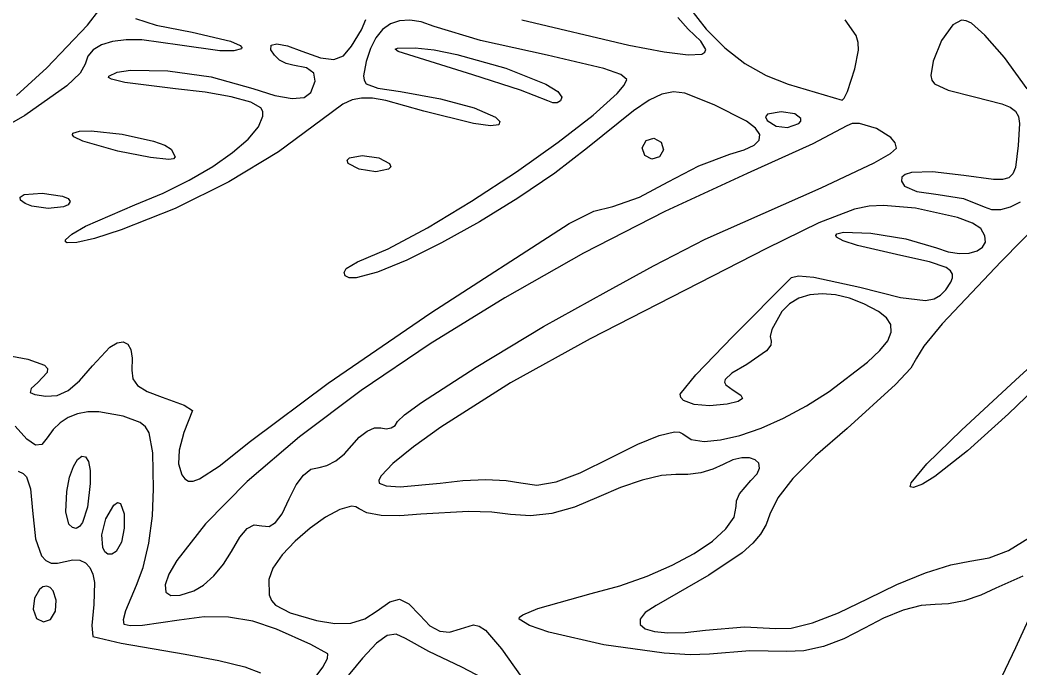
# Model space of a CAD drawing. Extents: x 9 to 1857, y 16 to 982.
# Drawn here: x 1350.3 to 1437.1, y 363.9 to 420.2 of the extents above; entities that cross this region are included whole.
import ezdxf

# ---------------------------------------------------------------- set-up
doc = ezdxf.new("R2010")
doc.units = 0

msp = doc.modelspace()

# ---------------------------------------------------------------- linework, layer by layer
at = {"layer": 'Layer 1'}
for p, q in [((1408.417665, 421.270268), (1409.88715, 419.411699)), ((1356.128325, 419.745783), (1357.221059, 421.139556)), ((1408.3062, 419.40175), (1407.410811, 420.421214)), ((1352.6204, 416.05954), (1356.128325, 419.745783)), ((1360.316938, 420.351301), (1362.114948, 419.771476)), ((1362.114948, 419.771476), (1365.2397, 419.16096)), ((1379.927788, 419.349425), (1380.3248, 420.2584)), ((1382.458688, 419.868113), (1381.774976, 419.377042)), ((1383.247263, 420.141579), (1382.458688, 419.868113)), ((1384.140305, 420.197237), (1383.247263, 420.141579)), ((1385.137416, 420.034879), (1384.140305, 420.197237)), ((1386.2382, 419.6543), (1385.137416, 420.034879)), ((1390.28095, 418.425604), (1386.2382, 419.6543)), ((1393.879, 420.22044), (1403.173402, 418.02312)), ((1422.896337, 418.861569), (1421.954702, 420.223604)), ((1431.3147, 419.79736), (1430.303588, 418.429006)), ((1432.062438, 420.17861), (1431.3147, 419.79736)), ((1432.462833, 420.137083), (1432.062438, 420.17861)), ((1432.91585, 419.918389), (1432.462833, 420.137083)), ((1434.084563, 418.882298), (1432.91585, 419.918389)), ((1365.2397, 419.16096), (1368.55305, 418.373251)), ((1379.0834, 417.93705), (1379.927788, 419.349425)), ((1381.196527, 418.668572), (1380.723735, 417.74291)), ((1381.774976, 419.377042), (1381.196527, 418.668572)), ((1409.426455, 418.36407), (1408.3062, 419.40175)), ((1409.88715, 419.411699), (1411.503148, 417.793454)), ((1423.083022, 418.238838), (1422.896337, 418.861569)), ((1435.7782, 416.93594), (1434.084563, 418.882298)), ((1357.354798, 418.039567), (1356.631163, 417.616543)), ((1358.312175, 418.325251), (1357.354798, 418.039567)), ((1359.487474, 418.470399), (1358.312175, 418.325251)), ((1360.864875, 418.471814), (1359.487474, 418.470399)), ((1364.1627, 418.03066), (1360.864875, 418.471814)), ((1367.633213, 417.54142), (1364.1627, 418.03066)), ((1368.55305, 418.373251), (1369.393734, 417.99513)), ((1369.393734, 417.99513), (1369.548875, 417.831095)), ((1369.548875, 417.831095), (1369.5039, 417.69178)), ((1372.0749, 417.62279), (1372.107466, 418.027802)), ((1372.107466, 418.027802), (1372.597475, 418.14123)), ((1372.597475, 418.14123), (1373.498672, 417.965158)), ((1373.498672, 417.965158), (1374.7648, 417.50167)), ((1378.370425, 417.106843), (1379.0834, 417.93705)), ((1396.0535, 417.1489), (1390.28095, 418.425604)), ((1403.173402, 418.02312), (1406.229797, 417.432205)), ((1409.846505, 417.644442), (1409.426455, 418.36407)), ((1411.503148, 417.793454), (1413.243556, 416.44044)), ((1423.11218, 417.582166), (1423.083022, 418.238838)), ((1430.303588, 418.429006), (1429.59, 416.61507)), ((1356.15709, 417.059375), (1355.9484, 416.37126)), ((1356.631163, 417.616543), (1356.15709, 417.059375)), ((1368.856158, 417.53109), (1367.633213, 417.54142)), ((1369.5039, 417.69178), (1368.856158, 417.53109)), ((1372.369653, 417.140586), (1372.0749, 417.62279)), ((1372.82785, 416.725336), (1372.369653, 417.140586)), ((1374.7648, 417.50167), (1376.391613, 416.907346)), ((1377.533325, 416.769673), (1378.370425, 417.106843)), ((1380.723735, 417.74291), (1380.357, 416.60026)), ((1382.87444, 417.6619), (1383.062587, 417.759441)), ((1383.137825, 417.476435), (1382.87444, 417.6619)), ((1383.062587, 417.759441), (1384.6153, 417.77432)), ((1389.5976, 415.4375), (1383.137825, 417.476435)), ((1384.6153, 417.77432), (1386.263164, 417.605531)), ((1384.6153, 417.77432), (1384.6153, 417.77432)), ((1386.263164, 417.605531), (1388.2338, 417.21792)), ((1388.2338, 417.21792), (1392.4655, 416.014348)), ((1400.978563, 415.990299), (1396.0535, 417.1489)), ((1406.229797, 417.432205), (1408.315738, 417.174676)), ((1408.315738, 417.174676), (1409.498786, 417.246699)), ((1409.498786, 417.246699), (1409.772839, 417.405095)), ((1409.772839, 417.405095), (1409.846505, 417.644442)), ((1422.7936, 415.9486), (1423.11218, 417.582166)), ((1437.75503, 414.214062), (1435.7782, 416.93594)), ((1349.972958, 413.650459), (1352.6204, 416.05954)), ((1355.9484, 416.37126), (1355.490625, 415.576069)), ((1373.386847, 416.421328), (1372.82785, 416.725336)), ((1373.984, 416.27285), (1373.386847, 416.421328)), ((1375.164034, 416.03658), (1373.984, 416.27285)), ((1376.391613, 416.907346), (1377.533325, 416.769673)), ((1380.357, 416.60026), (1380.116813, 415.368097)), ((1413.243556, 416.44044), (1415.086274, 415.377566)), ((1429.59, 416.61507), (1429.389123, 415.392339)), ((1355.490625, 415.576069), (1354.347784, 414.492991)), ((1357.972855, 415.199249), (1357.9814, 415.32682)), ((1358.22118, 415.059553), (1357.972855, 415.199249)), ((1357.9814, 415.32682), (1358.722389, 415.662162)), ((1358.722389, 415.662162), (1359.886047, 415.847908)), ((1359.886047, 415.847908), (1363.106475, 415.8024)), ((1363.106475, 415.8024), (1366.892891, 415.253867)), ((1366.892891, 415.253867), (1370.4955, 414.26588)), ((1375.805775, 415.583249), (1375.164034, 416.03658)), ((1375.927128, 414.885873), (1375.805775, 415.583249)), ((1380.116813, 415.368097), (1380.161763, 414.967853)), ((1393.76235, 414.113319), (1389.5976, 415.4375)), ((1392.4655, 416.014348), (1395.954625, 414.619828)), ((1402.459742, 415.456676), (1400.978563, 415.990299)), ((1402.9835, 415.04553), (1402.459742, 415.456676)), ((1415.086274, 415.377566), (1417.0092, 414.62974)), ((1422.153125, 413.978849), (1422.7936, 415.9486)), ((1429.389123, 415.392339), (1429.468481, 414.975795)), ((1354.347784, 414.492991), (1350.6968, 411.898735)), ((1359.393388, 414.761931), (1358.22118, 415.059553)), ((1363.7747, 414.22078), (1359.393388, 414.761931)), ((1375.546, 413.91747), (1375.927128, 414.885873)), ((1380.161763, 414.967853), (1380.360075, 414.673458)), ((1380.360075, 414.673458), (1381.346775, 414.288084)), ((1395.954625, 414.619828), (1396.997042, 413.993535)), ((1402.15863, 413.820543), (1402.751198, 414.53158)), ((1402.751198, 414.53158), (1402.9835, 415.04553)), ((1417.0092, 414.62974), (1417.0092, 414.6297)), ((1417.0092, 414.6297), (1421.6766, 413.22892)), ((1429.468481, 414.975795), (1429.718638, 414.64556)), ((1429.718638, 414.64556), (1430.884158, 414.113303)), ((1366.369477, 413.929609), (1363.7747, 414.22078)), ((1368.632538, 413.524338), (1366.369477, 413.929609)), ((1370.320555, 413.058604), (1368.632538, 413.524338)), ((1370.4955, 414.26588), (1372.424702, 413.659273)), ((1372.424702, 413.659273), (1373.920113, 413.398274)), ((1373.920113, 413.398274), (1374.965842, 413.483975)), ((1374.965842, 413.483975), (1375.546, 413.91747)), ((1381.346775, 414.288084), (1383.3369, 413.98372)), ((1383.3369, 413.98372), (1386.803566, 413.365289)), ((1396.131, 413.18384), (1393.76235, 414.113319)), ((1396.997042, 413.993535), (1397.3454, 413.49059)), ((1397.3454, 413.49059), (1397.210817, 413.170887)), ((1400.061059, 411.921514), (1402.15863, 413.820543)), ((1406.031525, 413.774453), (1404.917432, 413.240181)), ((1407.02604, 413.957736), (1406.031525, 413.774453)), ((1408.030075, 413.833964), (1407.02604, 413.957736)), ((1410.5831, 412.84098), (1408.030075, 413.833964)), ((1421.87605, 413.406788), (1422.153125, 413.978849)), ((1430.884158, 414.113303), (1433.1913, 413.53414)), ((1433.1913, 413.53414), (1435.558341, 412.933646)), ((1371.1902, 412.58605), (1370.320555, 413.058604)), ((1371.363967, 412.249929), (1371.1902, 412.58605)), ((1378.333209, 412.894636), (1376.5235, 411.54877)), ((1379.117866, 413.25859), (1378.333209, 412.894636)), ((1379.939725, 413.426265), (1379.117866, 413.25859)), ((1380.886787, 413.404942), (1379.939725, 413.426265)), ((1382.047053, 413.201901), (1380.886787, 413.404942)), ((1385.3592, 412.27979), (1382.047053, 413.201901)), ((1386.803566, 413.365289), (1389.7124, 412.565914)), ((1396.563877, 413.007446), (1396.131, 413.18384)), ((1396.937062, 413.006484), (1396.563877, 413.007446)), ((1397.210817, 413.170887), (1396.937062, 413.006484)), ((1404.917432, 413.240181), (1403.554663, 412.31099)), ((1413.385556, 411.404029), (1410.5831, 412.84098)), ((1421.6766, 413.22892), (1421.87605, 413.406788)), ((1435.558341, 412.933646), (1436.276054, 412.642697)), ((1436.276054, 412.642697), (1436.7425, 412.291675)), ((1350.6968, 411.898735), (1346.375241, 409.459609)), ((1370.996716, 410.931908), (1371.38403, 411.857866)), ((1371.38403, 411.857866), (1371.363967, 412.249929)), ((1389.6752, 411.207208), (1385.3592, 412.27979)), ((1389.7124, 412.565914), (1391.567709, 411.753322)), ((1391.567709, 411.753322), (1391.945388, 411.394484)), ((1397.027521, 409.577051), (1400.061059, 411.921514)), ((1403.554663, 412.31099), (1399.5667, 409.09212)), ((1415.20795, 412.02675), (1415.043878, 411.789803)), ((1415.043878, 411.789803), (1415.1808, 411.47354)), ((1416.3808, 412.22632), (1415.20795, 412.02675)), ((1417.567288, 412.051324), (1416.3808, 412.22632)), ((1418.1081, 411.648805), (1417.567288, 412.051324)), ((1436.7425, 412.291675), (1437.002134, 411.830878)), ((1437.002134, 411.830878), (1437.099409, 411.210602)), ((1370.0956, 409.860157), (1370.996716, 410.931908)), ((1376.5235, 411.54877), (1372.739128, 408.75931)), ((1391.146059, 411.011713), (1389.6752, 411.207208)), ((1391.8738, 411.09524), (1391.146059, 411.011713)), ((1391.945388, 411.394484), (1391.8738, 411.09524)), ((1414.163384, 410.799239), (1413.385556, 411.404029)), ((1415.1808, 411.47354), (1415.958375, 410.987325)), ((1415.958375, 410.987325), (1416.95, 410.878)), ((1416.95, 410.878), (1417.927563, 411.197963)), ((1416.95, 410.878), (1416.95, 410.878)), ((1417.927563, 411.197963), (1418.11273, 411.418224)), ((1418.11273, 411.418224), (1418.1081, 411.648805)), ((1422.0883, 410.9998), (1419.1364, 409.438143)), ((1422.560049, 411.1987), (1422.0883, 410.9998)), ((1423.193134, 411.20794), (1422.560049, 411.1987)), ((1424.6599, 410.784572), (1423.193134, 411.20794)), ((1437.099409, 411.210602), (1436.9847, 409.2928)), ((1354.826339, 410.226141), (1354.8743, 410.36356)), ((1354.963041, 410.059412), (1354.826339, 410.226141)), ((1354.8743, 410.36356), (1355.447512, 410.540379)), ((1354.8743, 410.36356), (1354.8743, 410.36356)), ((1355.726575, 409.663642), (1354.963041, 410.059412)), ((1355.447512, 410.540379), (1356.448294, 410.570159)), ((1356.448294, 410.570159), (1359.15985, 410.282085)), ((1359.15985, 410.282085), (1361.863531, 409.686293)), ((1414.529575, 410.257646), (1414.163384, 410.799239)), ((1414.4871, 409.769804), (1414.529575, 410.257646)), ((1425.921766, 409.983959), (1424.6599, 410.784572)), ((1426.298726, 409.521641), (1425.921766, 409.983959)), ((1358.7672, 408.80216), (1355.726575, 409.663642)), ((1361.863531, 409.686293), (1362.85447, 409.331427)), ((1362.85447, 409.331427), (1363.4139, 408.96974)), ((1368.748025, 408.694594), (1370.0956, 409.860157)), ((1393.39475, 407.015763), (1397.027521, 409.577051)), ((1404.332687, 409.101595), (1404.6612, 409.72512)), ((1404.5393, 408.42779), (1404.332687, 409.101595)), ((1404.6612, 409.72512), (1405.334975, 409.931745)), ((1404.6612, 409.72512), (1404.6612, 409.72512)), ((1405.334975, 409.931745), (1405.9585, 409.60323)), ((1405.9585, 409.60323), (1406.16515, 408.929416)), ((1413.188041, 408.917591), (1414.038931, 409.326268)), ((1419.1364, 409.438143), (1413.4518, 406.85338)), ((1414.038931, 409.326268), (1414.4871, 409.769804)), ((1426.4119, 409.06036), (1426.298726, 409.521641)), ((1436.9847, 409.2928), (1436.737077, 407.400846)), ((1361.618302, 408.245073), (1358.7672, 408.80216)), ((1363.215337, 408.082696), (1361.618302, 408.245073)), ((1363.4139, 408.96974), (1363.74998, 408.321947)), ((1363.74998, 408.321947), (1363.603478, 408.151686)), ((1367.021335, 407.487199), (1368.748025, 408.694594)), ((1372.739128, 408.75931), (1368.403225, 406.140994)), ((1378.702372, 408.012899), (1378.898275, 408.237884)), ((1378.898275, 408.237884), (1380.0011, 408.44296)), ((1380.0011, 408.44296), (1381.442187, 408.233232)), ((1380.0011, 408.44296), (1380.0011, 408.44296)), ((1381.442187, 408.233232), (1382.3849, 407.73153)), ((1399.5667, 409.09212), (1396.722044, 406.907025)), ((1405.162825, 408.09927), (1404.5393, 408.42779)), ((1405.8366, 408.30589), (1405.162825, 408.09927)), ((1406.16515, 408.929416), (1405.8366, 408.30589)), ((1409.2433, 407.539744), (1411.9374, 408.53433)), ((1411.9374, 408.53433), (1413.188041, 408.917591)), ((1424.46755, 407.804579), (1425.878391, 408.603623)), ((1425.878391, 408.603623), (1426.4119, 409.06036)), ((1363.603478, 408.151686), (1363.215337, 408.082696)), ((1364.982872, 406.289952), (1367.021335, 407.487199)), ((1378.7928, 407.73517), (1378.702372, 408.012899)), ((1379.735425, 407.233466), (1378.7928, 407.73517)), ((1382.47527, 407.453801), (1382.279337, 407.228815)), ((1382.3849, 407.73153), (1382.47527, 407.453801)), ((1406.5789, 406.13154), (1409.2433, 407.539744)), ((1419.8721, 405.62983), (1424.46755, 407.804579)), ((1436.737077, 407.400846), (1436.518681, 406.841946)), ((1381.1765, 407.02373), (1379.735425, 407.233466)), ((1382.279337, 407.228815), (1381.1765, 407.02373)), ((1389.499479, 404.466258), (1393.39475, 407.015763)), ((1396.722044, 406.907025), (1393.523011, 404.728821)), ((1413.4518, 406.85338), (1406.299689, 403.556596)), ((1426.864583, 406.532242), (1426.840742, 406.18715)), ((1427.154423, 406.789789), (1426.864583, 406.532242)), ((1427.701063, 406.958105), (1427.154423, 406.789789)), ((1429.527936, 407.020301), (1427.701063, 406.958105)), ((1432.2716, 406.70534), (1429.527936, 407.020301)), ((1434.82238, 406.34969), (1432.2716, 406.70534)), ((1436.163588, 406.500667), (1435.616564, 406.34669)), ((1436.518681, 406.841946), (1436.163588, 406.500667)), ((1362.699979, 405.154836), (1364.982872, 406.289952)), ((1368.403225, 406.140994), (1363.760909, 403.828495)), ((1404.075238, 404.801801), (1406.5789, 406.13154)), ((1409.790275, 401.149757), (1419.8721, 405.62983)), ((1426.840742, 406.18715), (1427.0921, 405.7562)), ((1427.0921, 405.7562), (1428.16285, 405.30111)), ((1435.616564, 406.34669), (1434.82238, 406.34969)), ((1350.293478, 404.817008), (1350.6356, 405.026505)), ((1350.3326, 404.54114), (1350.293478, 404.817008)), ((1350.6356, 405.026505), (1352.2163, 405.16456)), ((1352.2163, 405.16456), (1353.958025, 404.903704)), ((1352.2163, 405.16456), (1352.2163, 405.16456)), ((1353.958025, 404.903704), (1354.474428, 404.681402)), ((1360.24, 404.13383), (1362.699979, 405.154836)), ((1401.7677, 403.99587), (1404.075238, 404.801801)), ((1428.16285, 405.30111), (1430.04, 405.049)), ((1430.04, 405.049), (1432.217288, 404.68597)), ((1430.04, 405.049), (1430.04, 405.049)), ((1350.726986, 404.244256), (1350.3326, 404.54114)), ((1351.307342, 404.024505), (1350.726986, 404.244256)), ((1352.736912, 403.823844), (1351.307342, 404.024505)), ((1354.043202, 403.954043), (1352.736912, 403.823844)), ((1354.469456, 404.147868), (1354.043202, 403.954043)), ((1354.6481, 404.42999), (1354.469456, 404.147868)), ((1354.474428, 404.681402), (1354.6481, 404.42999)), ((1355.976952, 402.294846), (1360.24, 404.13383)), ((1385.678441, 402.157145), (1389.499479, 404.466258)), ((1393.523011, 404.728821), (1390.177332, 402.667399)), ((1400.12663, 403.585938), (1401.7677, 403.99587)), ((1424.032002, 404.013914), (1422.7611, 403.754503)), ((1425.267703, 404.094846), (1424.032002, 404.013914)), ((1428.0738, 403.84041), (1425.267703, 404.094846)), ((1432.217288, 404.68597), (1434.0099, 403.96426)), ((1434.0099, 403.96426), (1434.67158, 403.728009)), ((1435.45702, 403.744453), (1436.30956, 403.980046)), ((1436.30956, 403.980046), (1437.172538, 404.401241)), ((1363.760909, 403.828495), (1359.0573, 401.95649)), ((1397.978738, 402.511965), (1400.12663, 403.585938)), ((1406.299689, 403.556596), (1399.228795, 399.932535)), ((1422.7611, 403.754503), (1419.673397, 402.581108)), ((1431.700375, 403.038667), (1428.0738, 403.84041)), ((1433.004759, 402.551905), (1431.700375, 403.038667)), ((1434.67158, 403.728009), (1435.45702, 403.744453)), ((1354.780549, 401.594586), (1355.976952, 402.294846)), ((1382.26837, 400.317033), (1385.678441, 402.157145)), ((1385.967, 394.74438), (1397.978738, 402.511965)), ((1390.177332, 402.667399), (1386.892738, 400.832646)), ((1419.673397, 402.581108), (1415.124, 400.33639)), ((1433.7227, 402.08469), (1433.004759, 402.551905)), ((1439.203678, 402.996754), (1435.4997, 399.2177)), ((1354.237813, 401.096176), (1354.780549, 401.594586)), ((1359.0573, 401.95649), (1356.758486, 401.229774)), ((1421.131204, 401.481371), (1421.223705, 401.60697)), ((1421.1975, 401.31815), (1421.131204, 401.481371)), ((1421.786916, 401.013457), (1421.1975, 401.31815)), ((1421.223705, 401.60697), (1421.818569, 401.752332)), ((1421.818569, 401.752332), (1424.182075, 401.668977)), ((1424.182075, 401.668977), (1427.223619, 401.180664)), ((1434.093479, 401.455537), (1433.7227, 402.08469)), ((1434.134942, 400.908244), (1434.093479, 401.455537)), ((1354.218659, 400.935719), (1354.237813, 401.096176)), ((1354.371431, 400.841389), (1354.218659, 400.935719)), ((1355.204092, 400.871998), (1354.371431, 400.841389)), ((1356.758486, 401.229774), (1355.204092, 400.871998)), ((1386.892738, 400.832646), (1383.876957, 399.334453)), ((1405.2928, 398.85289), (1409.790275, 401.149757)), ((1423.034925, 400.614675), (1421.786916, 401.013457)), ((1426.7748, 399.74176), (1423.034925, 400.614675)), ((1427.223619, 401.180664), (1429.8788, 400.39997)), ((1433.402113, 400.134696), (1433.890137, 400.461675)), ((1433.890137, 400.461675), (1434.134942, 400.908244)), ((1379.606, 399.17453), (1382.26837, 400.317033)), ((1399.228795, 399.932535), (1392.379726, 396.072146)), ((1415.124, 400.33639), (1399.8009, 392.48456)), ((1429.268581, 399.192185), (1426.7748, 399.74176)), ((1429.8788, 400.39997), (1430.909213, 400.059944)), ((1430.909213, 400.059944), (1431.868602, 399.914966)), ((1431.868602, 399.914966), (1432.713918, 399.946172)), ((1432.713918, 399.946172), (1433.402113, 400.134696)), ((1378.60855, 398.59355), (1379.606, 399.17453)), ((1383.876957, 399.334453), (1381.33772, 398.282708)), ((1401.1918, 396.58204), (1405.2928, 398.85289)), ((1430.712175, 398.683036), (1429.268581, 399.192185)), ((1435.4997, 399.2177), (1430.36815, 393.788534)), ((1431.09298, 398.415487), (1430.712175, 398.683036)), ((1378.432766, 398.262684), (1378.60855, 398.59355)), ((1378.5198, 397.95812), (1378.432766, 398.262684)), ((1378.876795, 397.782564), (1378.5198, 397.95812)), ((1381.33772, 398.282708), (1379.482758, 397.787301)), ((1412.2054, 392.68695), (1417.2796, 397.82371)), ((1417.2796, 397.82371), (1417.911439, 397.959204)), ((1417.911439, 397.959204), (1419.241763, 397.844825)), ((1419.241763, 397.844825), (1423.2185, 396.97749)), ((1431.274631, 398.124284), (1431.09298, 398.415487)), ((1431.278261, 397.798173), (1431.274631, 398.124284)), ((1379.482758, 397.787301), (1378.876795, 397.782564)), ((1423.2185, 396.97749), (1426.7627, 396.07947)), ((1430.69911, 396.760651), (1431.125, 397.4259)), ((1431.125, 397.4259), (1431.278261, 397.798173)), ((1392.379726, 396.072146), (1385.893088, 392.066376)), ((1395.761556, 393.562891), (1401.1918, 396.58204)), ((1418.884507, 396.315197), (1417.924, 396.025286)), ((1419.956825, 396.412541), (1418.884507, 396.315197)), ((1421.114409, 396.317299), (1419.956825, 396.412541)), ((1422.330713, 396.02945), (1421.114409, 396.317299)), ((1426.7627, 396.07947), (1428.940025, 395.836616)), ((1429.666965, 395.969431), (1430.233213, 396.276301)), ((1430.233213, 396.276301), (1430.69911, 396.760651)), ((1417.101849, 395.542831), (1416.4446, 394.86785)), ((1417.924, 396.025286), (1417.101849, 395.542831)), ((1423.579191, 395.548974), (1422.330713, 396.02945)), ((1424.8333, 394.87585), (1423.579191, 395.548974)), ((1428.940025, 395.836616), (1429.666965, 395.969431)), ((1377.049675, 388.631291), (1385.967, 394.74438)), ((1416.4446, 394.86785), (1415.577213, 393.301681)), ((1425.536689, 394.331228), (1424.8333, 394.87585)), ((1389.891475, 390.029909), (1395.761556, 393.562891)), ((1425.915997, 393.742215), (1425.536689, 394.331228)), ((1425.956356, 393.084668), (1425.915997, 393.742215)), ((1430.36815, 393.788534), (1428.778134, 391.858216)), ((1436.7359, 388.89123), (1442.61743, 394.329637)), ((1408.98, 389.367395), (1412.2054, 392.68695)), ((1415.577213, 393.301681), (1415.42978, 392.684662)), ((1415.42978, 392.684662), (1415.5139, 392.29109)), ((1425.6429, 392.334444), (1425.956356, 393.084668)), ((1356.5679, 390.15602), (1358.092827, 391.769482)), ((1358.092827, 391.769482), (1358.717218, 392.145989)), ((1358.717218, 392.145989), (1359.234063, 392.237391)), ((1359.234063, 392.237391), (1359.631737, 392.044974)), ((1359.631737, 392.044974), (1359.898617, 391.57002)), ((1385.893088, 392.066376), (1379.909488, 388.006176)), ((1399.8009, 392.48456), (1392.888408, 388.658802)), ((1415.504892, 391.940892), (1415.103887, 391.441956)), ((1415.5139, 392.29109), (1415.504892, 391.940892)), ((1424.960763, 391.467399), (1425.6429, 392.334444)), ((1428.778134, 391.858216), (1428.1598, 390.81822)), ((1348.0806, 391.26398), (1350.961197, 390.731151)), ((1359.898617, 391.57002), (1360.023079, 390.813814)), ((1415.103887, 391.441956), (1413.4029, 390.26394)), ((1423.895078, 390.459391), (1424.960763, 391.467399)), ((1350.961197, 390.731151), (1352.41835, 390.214176)), ((1352.41835, 390.214176), (1352.673422, 389.920472)), ((1355.447183, 388.832336), (1356.5679, 390.15602)), ((1360.023079, 390.813814), (1359.9935, 389.77764)), ((1385.142606, 386.954567), (1389.891475, 390.029909)), ((1413.4029, 390.26394), (1412.107836, 389.507303)), ((1420.5536, 387.92391), (1423.895078, 390.459391)), ((1428.1598, 390.81822), (1427.643766, 389.958242)), ((1352.644978, 389.581336), (1351.834, 388.70091)), ((1352.673422, 389.920472), (1352.644978, 389.581336)), ((1359.9935, 389.77764), (1360.067034, 389.028331)), ((1407.6098, 387.6817), (1408.98, 389.367395)), ((1412.107836, 389.507303), (1411.520688, 388.960305)), ((1427.643766, 389.958242), (1426.33275, 388.518082)), ((1440.108062, 389.812945), (1436.148012, 385.968845)), ((1351.834, 388.70091), (1351.255686, 388.164791)), ((1354.464513, 387.995386), (1355.447183, 388.832336)), ((1360.067034, 389.028331), (1360.4884, 388.425464)), ((1360.4884, 388.425464), (1361.321591, 387.912107)), ((1370.2898, 383.59368), (1377.049675, 388.631291)), ((1392.888408, 388.658802), (1386.826238, 384.811711)), ((1411.520688, 388.960305), (1411.473735, 388.729674)), ((1411.473735, 388.729674), (1411.581145, 388.508558)), ((1411.581145, 388.508558), (1412.2289, 388.03767)), ((1426.33275, 388.518082), (1422.1183, 384.7002)), ((1432.043423, 384.562947), (1436.7359, 388.89123)), ((1351.255686, 388.164791), (1351.149113, 387.836118)), ((1351.149113, 387.836118), (1351.554508, 387.644878)), ((1351.554508, 387.644878), (1352.5121, 387.52106)), ((1352.5121, 387.52106), (1353.519586, 387.580013)), ((1353.519586, 387.580013), (1354.464513, 387.995386)), ((1361.321591, 387.912107), (1362.6306, 387.43133)), ((1362.6306, 387.43133), (1364.55125, 386.735698)), ((1379.909488, 388.006176), (1374.569536, 383.982494)), ((1407.676307, 387.382448), (1407.6098, 387.6817)), ((1412.2289, 388.03767), (1412.885648, 387.608915)), ((1412.885648, 387.608915), (1413.033813, 387.301433)), ((1418.592714, 386.663039), (1420.5536, 387.92391)), ((1364.55125, 386.735698), (1365.2695, 386.26547)), ((1383.676455, 385.892097), (1385.142606, 386.954567)), ((1407.919519, 387.127702), (1407.676307, 387.382448)), ((1408.8373, 386.772448), (1407.919519, 387.127702)), ((1410.165631, 386.657385), (1408.8373, 386.772448)), ((1411.707, 386.82396), (1410.165631, 386.657385)), ((1412.649045, 387.058642), (1411.707, 386.82396)), ((1413.033813, 387.301433), (1412.649045, 387.058642)), ((1416.601127, 385.590607), (1418.592714, 386.663039)), ((1354.4716, 385.650524), (1353.759166, 385.199662)), ((1355.2764, 385.963205), (1354.4716, 385.650524)), ((1356.164412, 386.135085), (1355.2764, 385.963205)), ((1357.126484, 386.163543), (1356.164412, 386.135085)), ((1359.2362, 385.77972), (1357.126484, 386.163543)), ((1360.718688, 385.21306), (1359.2362, 385.77972)), ((1365.2695, 386.26547), (1364.501877, 384.34781)), ((1383.076, 385.30834), (1383.676455, 385.892097)), ((1436.148012, 385.968845), (1432.58322, 382.772639)), ((1350.877152, 383.763279), (1349.8462, 384.90661)), ((1353.759166, 385.199662), (1353.148248, 384.613237)), ((1361.184461, 384.844665), (1360.718688, 385.21306)), ((1361.5042, 384.329921), (1361.184461, 384.844665)), ((1382.521325, 384.75684), (1382.864072, 384.973737)), ((1382.864072, 384.973737), (1383.076, 385.30834)), ((1386.826238, 384.811711), (1384.443885, 383.10591)), ((1414.647229, 384.726497), (1416.601127, 385.590607)), ((1353.148248, 384.613237), (1352.648, 383.89387)), ((1361.818413, 382.592467), (1361.5042, 384.329921)), ((1364.501877, 384.34781), (1364.096888, 382.821445)), ((1374.569536, 383.982494), (1370.013837, 380.086279)), ((1379.1089, 383.22533), (1379.7465, 383.946583)), ((1379.7465, 383.946583), (1380.42835, 384.470409)), ((1380.42835, 384.470409), (1381.081475, 384.752733)), ((1381.081475, 384.752733), (1381.6329, 384.74948)), ((1381.6329, 384.74948), (1382.095141, 384.675978)), ((1382.095141, 384.675978), (1382.521325, 384.75684)), ((1403.93582, 383.35347), (1405.808563, 384.100344)), ((1405.808563, 384.100344), (1407.139448, 384.401424)), ((1407.139448, 384.401424), (1407.573046, 384.375416)), ((1407.573046, 384.375416), (1407.8368, 384.22671)), ((1407.8368, 384.22671), (1408.576372, 383.750953)), ((1411.12607, 383.702778), (1412.799413, 384.090593)), ((1412.799413, 384.090593), (1414.647229, 384.726497)), ((1422.1183, 384.7002), (1419.371053, 382.318104)), ((1429.055087, 381.620757), (1432.043423, 384.562947)), ((1351.614188, 383.239979), (1350.877152, 383.763279)), ((1352.16768, 383.29681), (1351.614188, 383.239979)), ((1352.648, 383.89387), (1352.16768, 383.29681)), ((1367.568303, 381.439267), (1370.2898, 383.59368)), ((1378.452184, 382.486062), (1379.1089, 383.22533)), ((1384.443885, 383.10591), (1382.669948, 381.66567)), ((1401.6129, 382.1908), (1403.93582, 383.35347)), ((1408.576372, 383.750953), (1409.695592, 383.582937)), ((1409.695592, 383.582937), (1411.12607, 383.702778)), ((1355.279703, 382.00602), (1355.644413, 382.291382)), ((1355.644413, 382.291382), (1355.973689, 382.236426)), ((1355.973689, 382.236426), (1356.230611, 381.828892)), ((1361.887, 379.46286), (1361.818413, 382.592467)), ((1364.096888, 382.821445), (1364.043405, 381.620168)), ((1377.697275, 381.880887), (1378.452184, 382.486062)), ((1398.943608, 380.854987), (1401.6129, 382.1908)), ((1419.371053, 382.318104), (1417.3961, 380.345618)), ((1432.58322, 382.772639), (1429.724659, 380.536074)), ((1354.591674, 380.463371), (1354.916483, 381.392597)), ((1354.916483, 381.392597), (1355.279703, 382.00602)), ((1356.230611, 381.828892), (1356.378255, 381.056522)), ((1364.043405, 381.620168), (1364.3303, 380.67777)), ((1365.875525, 380.336734), (1367.568303, 381.439267)), ((1375.554266, 381.157702), (1376.266, 381.32255)), ((1376.266, 381.32255), (1376.937453, 381.47224)), ((1376.937453, 381.47224), (1377.697275, 381.880887)), ((1382.669948, 381.66567), (1381.636372, 380.581287)), ((1411.3478, 381.56374), (1410.468959, 381.158045)), ((1412.188789, 381.969739), (1411.3478, 381.56374)), ((1412.963166, 382.159471), (1412.188789, 381.969739)), ((1413.62711, 382.158235), (1412.963166, 382.159471)), ((1414.1368, 381.991332), (1413.62711, 382.158235)), ((1414.448415, 381.684062), (1414.1368, 381.991332)), ((1414.518134, 381.261725), (1414.448415, 381.684062)), ((1427.694008, 379.983722), (1429.055087, 381.620757)), ((1350.113688, 381.005641), (1350.547601, 380.802668)), ((1350.547601, 380.802668), (1350.854825, 380.502282)), ((1350.854825, 380.502282), (1351.1961, 379.456243)), ((1354.3422, 379.2306), (1354.591674, 380.463371)), ((1356.378255, 381.056522), (1356.3797, 379.90706)), ((1364.3303, 380.67777), (1364.583895, 380.321868)), ((1374.262234, 379.798794), (1374.8901, 380.653742)), ((1374.8901, 380.653742), (1375.554266, 381.157702)), ((1381.636372, 380.581287), (1381.438451, 380.20076)), ((1396.845862, 380.066816), (1398.943608, 380.854987)), ((1405.990345, 380.608468), (1404.315887, 380.218119)), ((1407.2354, 380.69264), (1405.990345, 380.608468)), ((1408.277816, 380.693914), (1407.2354, 380.69264)), ((1409.40065, 380.858576), (1408.277816, 380.693914)), ((1410.468959, 381.158045), (1409.40065, 380.858576)), ((1413.7566, 380.17305), (1414.302136, 380.749621)), ((1414.302136, 380.749621), (1414.518134, 381.261725)), ((1429.724659, 380.536074), (1428.657393, 379.875079)), ((1356.3797, 379.90706), (1356.131691, 377.855797)), ((1364.583895, 380.321868), (1364.900009, 380.133696)), ((1364.900009, 380.133696), (1365.317575, 380.132302)), ((1365.317575, 380.132302), (1365.875525, 380.336734)), ((1370.013837, 380.086279), (1366.383, 376.40848)), ((1373.6594, 378.58098), (1374.262234, 379.798794)), ((1381.438451, 380.20076), (1381.4751, 379.94306)), ((1381.4751, 379.94306), (1382.087636, 379.706645)), ((1382.087636, 379.706645), (1383.288238, 379.627046)), ((1383.288238, 379.627046), (1386.76, 379.93906)), ((1386.76, 379.939), (1388.753484, 380.175939)), ((1386.76, 379.93906), (1386.76, 379.939)), ((1388.753484, 380.175939), (1390.7417, 380.26032)), ((1390.7417, 380.26032), (1392.494266, 380.191191)), ((1392.494266, 380.191191), (1393.7808, 379.9676)), ((1393.7808, 379.9676), (1395.173611, 379.784837)), ((1395.173611, 379.784837), (1396.845862, 380.066816)), ((1402.431186, 379.58464), (1400.5554, 378.77108)), ((1404.315887, 380.218119), (1402.431186, 379.58464)), ((1412.785912, 379.017668), (1413.7566, 380.17305)), ((1417.3961, 380.345618), (1416.106272, 378.685742)), ((1427.599663, 379.629343), (1427.694008, 379.983722)), ((1427.8833, 379.5709), (1427.599663, 379.629343)), ((1428.657393, 379.875079), (1427.8833, 379.5709)), ((1351.1961, 379.456243), (1351.3513, 377.56147)), ((1354.258687, 377.465995), (1354.3422, 379.2306)), ((1354.3422, 379.2306), (1354.3422, 379.2306)), ((1361.779036, 377.097013), (1361.887, 379.46286)), ((1400.5554, 378.77108), (1398.448542, 377.877337)), ((1412.524739, 378.420936), (1412.785912, 379.017668)), ((1356.131691, 377.855797), (1355.712625, 376.536444)), ((1357.727, 376.83569), (1358.429313, 378.028184)), ((1358.429313, 378.028184), (1358.755152, 378.255455)), ((1358.755152, 378.255455), (1359.0081, 378.17802)), ((1359.0081, 378.17802), (1359.318916, 377.294073)), ((1373.046527, 377.298028), (1373.6594, 378.58098)), ((1379.081746, 377.93635), (1378.068702, 377.653732)), ((1379.457837, 377.898571), (1379.081746, 377.93635)), ((1379.7241, 377.72346), (1379.457837, 377.898571)), ((1398.448542, 377.877337), (1396.462087, 377.32135)), ((1412.30008, 376.982069), (1412.4693, 377.91048)), ((1412.4693, 377.91048), (1412.524739, 378.420936)), ((1416.106272, 378.685742), (1415.4144, 377.24148)), ((1351.3513, 377.56147), (1351.61848, 375.11147)), ((1354.5138, 376.38179), (1354.258687, 377.465995)), ((1359.318916, 377.294073), (1359.33755, 376.03866)), ((1361.463838, 374.72746), (1361.779036, 377.097013)), ((1372.485112, 376.520954), (1373.046527, 377.298028)), ((1376.822203, 376.983246), (1375.479487, 376.032529)), ((1378.068702, 377.653732), (1376.822203, 376.983246)), ((1380.418202, 377.3595), (1379.7241, 377.72346)), ((1381.661987, 377.148798), (1380.418202, 377.3595)), ((1383.279255, 377.106901), (1381.661987, 377.148798)), ((1385.0938, 377.24936), (1383.279255, 377.106901)), ((1389.239262, 377.483871), (1385.0938, 377.24936)), ((1391.255467, 377.418114), (1389.239262, 377.483871)), ((1392.8928, 377.23116), (1391.255467, 377.418114)), ((1394.606639, 377.105247), (1392.8928, 377.23116)), ((1396.462087, 377.32135), (1394.606639, 377.105247)), ((1411.594789, 375.96851), (1412.30008, 376.982069)), ((1415.4144, 377.24148), (1415.075785, 376.353659)), ((1354.846681, 376.087421), (1354.5138, 376.38179)), ((1355.450858, 376.173758), (1355.160622, 376.021081)), ((1355.712625, 376.536444), (1355.450858, 376.173758)), ((1357.38542, 375.458497), (1357.727, 376.83569)), ((1357.727, 376.83569), (1357.727, 376.83569)), ((1366.383, 376.40848), (1363.894573, 373.236049)), ((1370.016725, 376.012315), (1370.622291, 376.320365)), ((1370.622291, 376.320365), (1371.277, 376.25003)), ((1371.277, 376.25003), (1371.915242, 376.191155)), ((1371.915242, 376.191155), (1372.485112, 376.520954)), ((1415.075785, 376.353659), (1414.597937, 375.53051)), ((1355.160622, 376.021081), (1354.846681, 376.087421)), ((1357.477238, 374.360042), (1357.38542, 375.458497)), ((1359.33755, 376.03866), (1359.099084, 374.808822)), ((1368.6489, 374.00073), (1369.384272, 375.260798)), ((1369.384272, 375.260798), (1370.016725, 376.012315)), ((1375.479487, 376.032529), (1374.177792, 374.909219)), ((1410.420807, 374.910202), (1411.594789, 375.96851)), ((1414.597937, 375.53051), (1413.922277, 374.725125)), ((1351.61848, 375.11147), (1352.137463, 373.628944)), ((1357.660478, 373.993643), (1357.477238, 374.360042)), ((1359.099084, 374.808822), (1358.6386, 374.0016)), ((1360.989995, 372.629332), (1361.463838, 374.72746)), ((1374.177792, 374.909219), (1373.054355, 373.720956)), ((1408.845512, 373.847544), (1410.420807, 374.910202)), ((1413.922277, 374.725125), (1412.990225, 373.890595)), ((1436.129975, 374.109985), (1437.962756, 375.218878)), ((1352.137463, 373.628944), (1352.512354, 373.217983)), ((1357.921836, 373.790889), (1357.660478, 373.993643)), ((1358.251236, 373.783101), (1357.921836, 373.790889)), ((1358.6386, 374.0016), (1358.251236, 373.783101)), ((1367.955894, 372.908061), (1368.6489, 374.00073)), ((1373.054355, 373.720956), (1372.246412, 372.575377)), ((1406.936285, 372.820936), (1408.845512, 373.847544)), ((1412.990225, 373.890595), (1410.122625, 371.946465)), ((1434.449406, 373.451062), (1436.129975, 374.109985)), ((1352.512354, 373.217983), (1352.975364, 373.00989)), ((1352.975364, 373.00989), (1353.534883, 372.991666)), ((1353.534883, 372.991666), (1354.1993, 373.15031)), ((1354.1993, 373.15031), (1354.880683, 373.296996)), ((1354.880683, 373.296996), (1355.467464, 373.252057)), ((1355.467464, 373.252057), (1355.954291, 373.023497)), ((1355.954291, 373.023497), (1356.335813, 372.619323)), ((1356.335813, 372.619323), (1356.606676, 372.047539)), ((1360.4061, 371.07776), (1360.989995, 372.629332)), ((1363.894573, 373.236049), (1363.202149, 372.033505)), ((1367.109175, 371.900328), (1367.955894, 372.908061)), ((1404.760505, 371.870778), (1406.936285, 372.820936)), ((1428.91965, 372.147231), (1431.139209, 372.863263)), ((1431.139209, 372.863263), (1432.7922, 373.17727)), ((1432.7922, 373.17727), (1434.449406, 373.451062)), ((1356.606676, 372.047539), (1356.76153, 371.316152)), ((1363.202149, 372.033505), (1362.881763, 371.11108)), ((1366.215919, 371.089525), (1367.109175, 371.900328)), ((1372.246412, 372.575377), (1371.8912, 371.58012)), ((1402.38555, 371.03747), (1404.760505, 371.870778)), ((1410.122625, 371.946465), (1405.5265, 369.32285)), ((1426.423941, 371.135574), (1428.91965, 372.147231)), ((1437.382887, 371.866736), (1435.0418, 370.81466)), ((1352.264222, 370.930954), (1351.970455, 370.709858)), ((1352.5972, 370.99151), (1352.264222, 370.930954)), ((1352.913079, 370.869989), (1352.5972, 370.99151)), ((1356.76153, 371.316152), (1356.7018, 369.40659)), ((1359.467412, 368.892311), (1360.4061, 371.07776)), ((1362.881763, 371.11108), (1362.93655, 370.48703)), ((1365.3833, 370.58765), (1366.215919, 371.089525)), ((1371.8912, 371.58012), (1371.919959, 370.247259)), ((1399.8788, 370.36141), (1402.38555, 371.03747)), ((1423.9425, 369.93469), (1426.423941, 371.135574)), ((1351.970455, 370.709858), (1351.549688, 369.942311)), ((1353.160542, 370.598039), (1352.913079, 370.869989)), ((1353.431038, 369.765542), (1353.160542, 370.598039)), ((1362.93655, 370.48703), (1363.369645, 370.179608)), ((1363.369645, 370.179608), (1364.184184, 370.20707)), ((1364.184184, 370.20707), (1365.3833, 370.58767)), ((1365.3833, 370.58767), (1365.3833, 370.58765)), ((1371.919959, 370.247259), (1372.113025, 369.753782)), ((1395.24805, 369.06643), (1399.8788, 370.36141)), ((1433.721019, 370.202502), (1432.2865, 369.734354)), ((1435.0418, 370.81466), (1433.721019, 370.202502)), ((1351.549688, 369.942311), (1351.433177, 369.001412)), ((1353.370314, 368.819402), (1353.431038, 369.765542)), ((1356.7018, 369.40659), (1356.526938, 367.577353)), ((1372.113025, 369.753782), (1372.463875, 369.342287)), ((1372.463875, 369.342287), (1373.754903, 368.66529)), ((1381.3123, 368.85485), (1382.410934, 369.64538)), ((1382.410934, 369.64538), (1383.254925, 369.857949)), ((1383.254925, 369.857949), (1384.050128, 369.470606)), ((1384.050128, 369.470606), (1385.0024, 368.4614)), ((1405.5265, 369.32285), (1404.592671, 368.697694)), ((1421.378664, 368.68872), (1423.9425, 369.93469)), ((1428.556827, 369.318892), (1426.994238, 368.896954)), ((1429.7685, 369.41394), (1428.556827, 369.318892)), ((1430.911306, 369.456179), (1429.7685, 369.41394)), ((1432.2865, 369.734354), (1430.911306, 369.456179)), ((1351.433177, 369.001412), (1351.7192, 368.1997)), ((1352.94, 368.085), (1353.370314, 368.819402)), ((1359.28103, 368.107716), (1359.467412, 368.892311)), ((1366.268642, 368.339986), (1364.1125, 368.0528)), ((1368.394813, 368.303956), (1366.268642, 368.339986)), ((1370.488227, 367.944979), (1368.394813, 368.303956)), ((1373.754903, 368.66529), (1376.025, 368.01635)), ((1380.22257, 368.158968), (1381.3123, 368.85485)), ((1385.0024, 368.4614), (1385.888456, 367.5572)), ((1393.6467, 368.13574), (1393.67356, 368.30231)), ((1393.67356, 368.30231), (1393.966447, 368.519034)), ((1393.966447, 368.519034), (1395.24805, 369.06643)), ((1404.592671, 368.697694), (1404.146033, 368.140647)), ((1419.119862, 367.815686), (1421.378664, 368.68872)), ((1426.994238, 368.896954), (1425.28238, 368.216039)), ((1351.7192, 368.1997), (1352.3059, 367.890567)), ((1352.3059, 367.890567), (1352.94, 368.085)), ((1352.94, 368.085), (1352.94, 368.085)), ((1356.526938, 367.577353), (1356.6058, 366.63361)), ((1359.3304, 367.67731), (1359.28103, 368.107716)), ((1359.841958, 367.544864), (1359.3304, 367.67731)), ((1360.914113, 367.571509), (1359.841958, 367.544864)), ((1364.1125, 368.0528), (1360.914113, 367.571509)), ((1372.5461, 367.26332), (1370.488227, 367.944979)), ((1376.025, 368.01635), (1376.0249, 368.01607)), ((1376.0249, 368.01607), (1377.622061, 367.746455)), ((1377.622061, 367.746455), (1379.006888, 367.791795)), ((1379.006888, 367.791795), (1380.22257, 368.158968)), ((1385.888456, 367.5572), (1386.7321, 367.072613)), ((1388.547, 367.27714), (1389.666784, 367.624558)), ((1389.666784, 367.624558), (1390.165871, 367.526336)), ((1390.165871, 367.526336), (1390.70105, 367.182115)), ((1394.536027, 367.589319), (1393.6467, 368.13574)), ((1396.202512, 367.008931), (1394.536027, 367.589319)), ((1404.146033, 368.140647), (1404.153063, 367.668517)), ((1404.153063, 367.668517), (1404.580237, 367.298114)), ((1409.82, 367.17), (1413.213275, 367.462446)), ((1413.213275, 367.462446), (1415.935, 367.32458)), ((1417.270505, 367.349627), (1419.119862, 367.815686)), ((1425.28238, 368.216039), (1423.6229, 367.34406)), ((1436.762, 365.66252), (1437.884469, 368.071525)), ((1356.6058, 366.63361), (1359.06635, 366.048192)), ((1375.54525, 365.932167), (1372.5461, 367.26332)), ((1382.156625, 366.708715), (1381.238637, 366.041873)), ((1382.9416, 366.817234), (1382.156625, 366.708715)), ((1383.7556, 366.44122), (1382.9416, 366.817234)), ((1386.7321, 367.072613), (1387.597044, 366.986353)), ((1387.597044, 366.986353), (1388.547, 367.27714)), ((1390.70105, 367.182115), (1392.109566, 365.561535)), ((1400.98485, 365.908844), (1396.202512, 367.008931)), ((1404.580237, 367.298114), (1405.394032, 367.046248)), ((1405.394032, 367.046248), (1406.560923, 366.929729)), ((1406.560923, 366.929729), (1408.047387, 366.965366)), ((1408.047387, 366.965366), (1409.8199, 367.16997)), ((1409.8199, 367.16997), (1409.82, 367.17)), ((1415.935, 367.32458), (1417.270505, 367.349627)), ((1423.6229, 367.34406), (1421.846386, 366.41812)), ((1359.06635, 366.048192), (1364.6181, 365.0805)), ((1377.0186, 365.10299), (1375.54525, 365.932167)), ((1381.238637, 366.041873), (1380.0256, 364.74292)), ((1385.78755, 365.309302), (1383.7556, 366.44122)), ((1406.229487, 365.160662), (1400.98485, 365.908844)), ((1420.054412, 365.751953), (1418.358083, 365.378671)), ((1421.846386, 366.41812), (1420.054412, 365.751953)), ((1364.6181, 365.0805), (1367.550897, 364.536401)), ((1364.6181, 365.0805), (1364.6181, 365.0805)), ((1376.980691, 364.701645), (1377.0186, 365.10299)), ((1388.6607, 363.94154), (1385.78755, 365.309302)), ((1392.109566, 365.561535), (1394.3521, 362.37454)), ((1408.473848, 365.020156), (1406.229487, 365.160662)), ((1410.1722, 365.08957), (1408.473848, 365.020156)), ((1413.681375, 365.374985), (1410.1722, 365.08957)), ((1416.8685, 365.33139), (1413.681375, 365.374985)), ((1418.358083, 365.378671), (1416.8685, 365.33139)), ((1432.9792, 357.68839), (1436.762, 365.66252)), ((1367.550897, 364.536401), (1369.804775, 363.971525)), ((1369.804775, 363.971525), (1371.157641, 363.452617)), ((1375.0199, 361.86528), (1376.5912, 363.957419)), ((1376.5912, 363.957419), (1376.980691, 364.701645)), ((1380.0256, 364.74292), (1377.595736, 361.815275)), ((1390.488705, 363.009592), (1388.6607, 363.94154))]:
    msp.add_line(p, q, dxfattribs=at)

doc.saveas('drawing.dxf')
